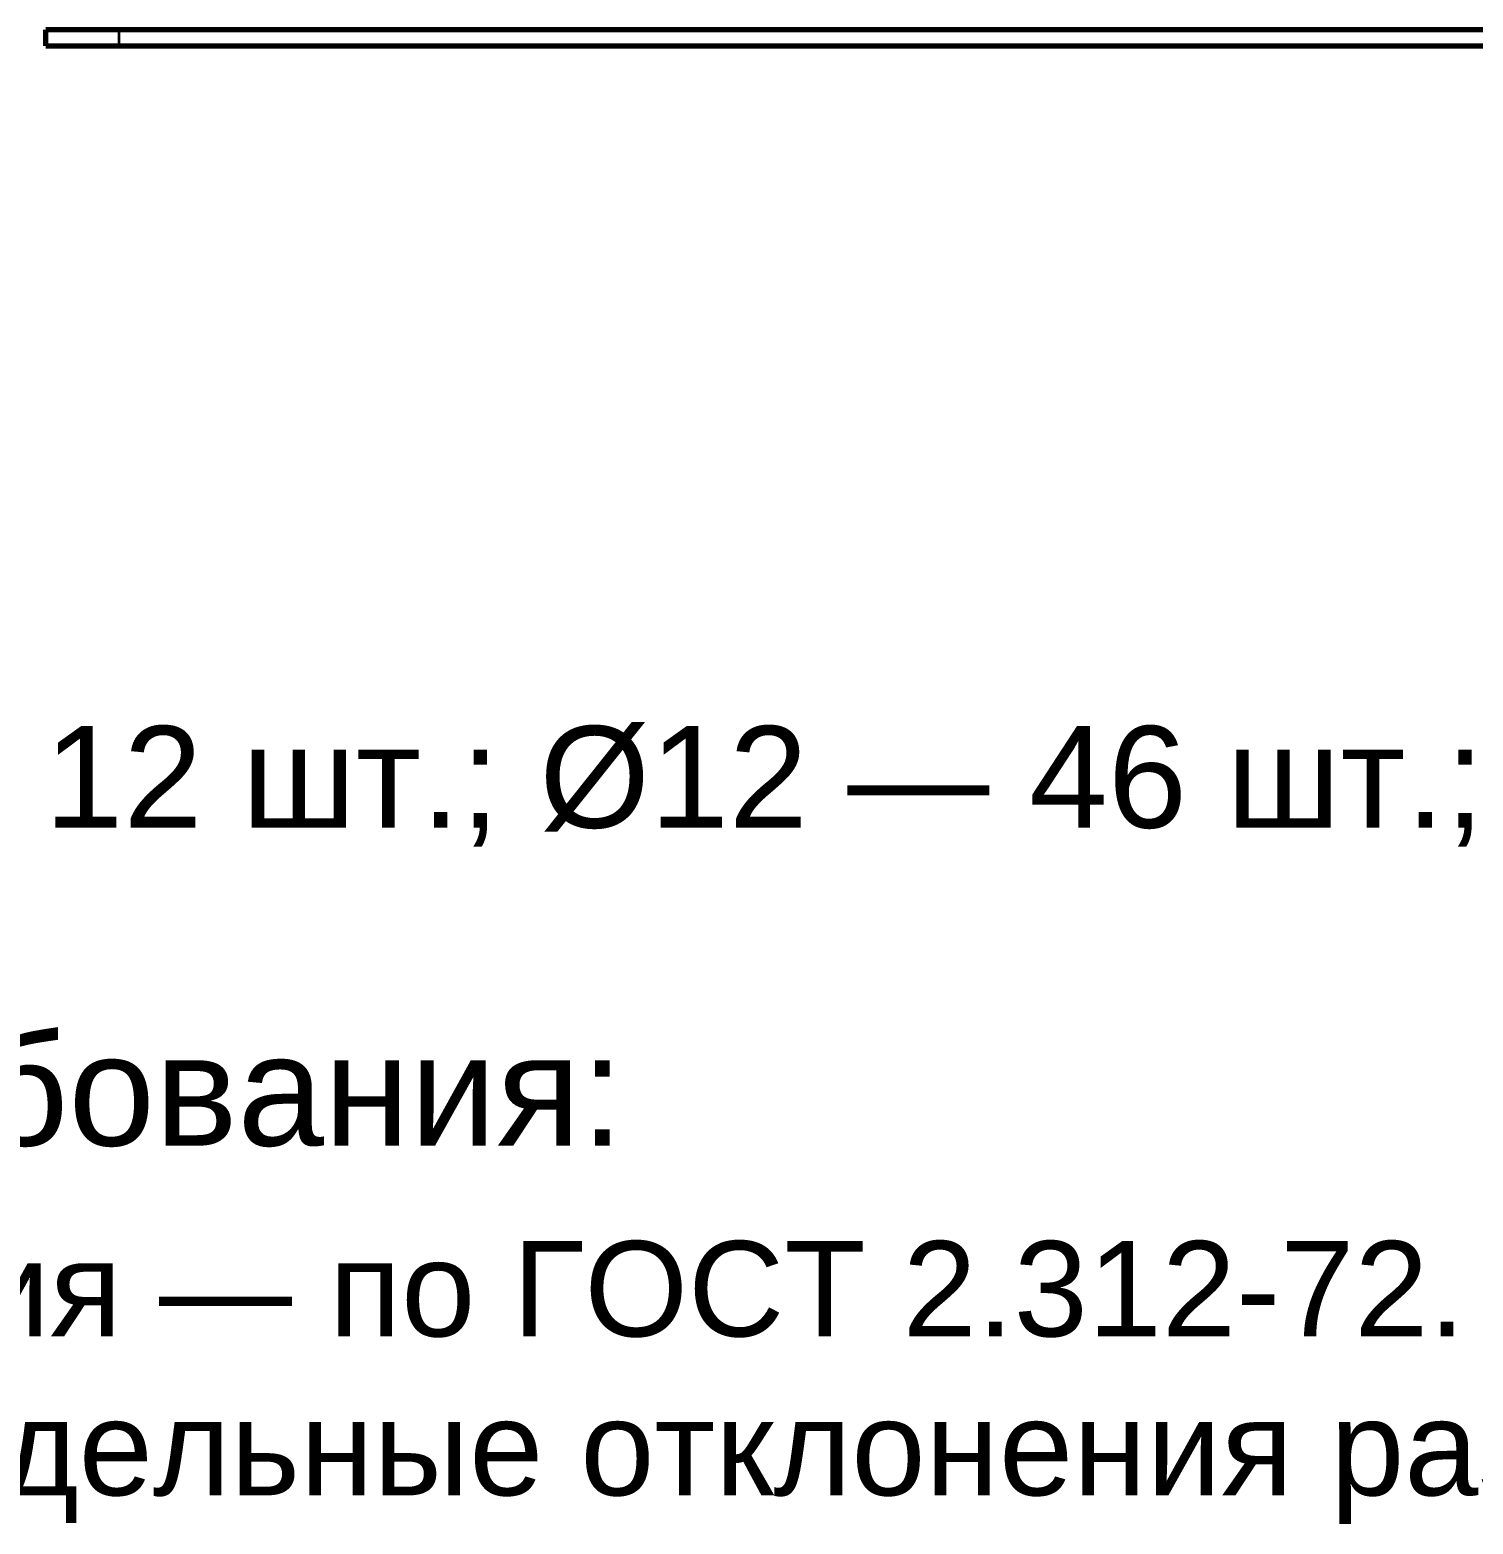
# Model space of a CAD drawing. Header units: millimetres. Extents: x 0 to 420, y 0 to 297.
# Drawn here: x 64.5 to 109.9, y 51.1 to 98.1 of the extents above; entities that cross this region are included whole.
import ezdxf

# ---------------------------------------------------------------- set-up
doc = ezdxf.new("R2010")
doc.units = ezdxf.units.MM
doc.linetypes.add('DASHED', pattern=[1.524, 1.27, -0.254])
doc.styles.add('GOST', font='Arial')

msp = doc.modelspace()

# ---------------------------------------------------------------- linework, layer by layer
at = {"color": 1, "lineweight": 70}
for p, q in [((65, 97.6), (65, 98.1)), ((365.094, 98.1), (65, 98.1)), ((65, 97.6), (365.094, 97.6))]:
    msp.add_line(p, q, dxfattribs=at)
at = {"color": 5, "linetype": 'DASHED', "lineweight": 35}
for p, q in [((139.747, 98.1), (65, 98.1)), ((65, 97.6), (65, 98.1)), ((67.3, 98.1), (67.3, 97.6)), ((67.3, 98.1), (67.315, 98.1)), ((67.315, 98.1), (67.3, 98.1)), ((67.315, 98.1), (67.359, 98.1)), ((67.359, 98.1), (67.315, 98.1)), ((67.359, 98.1), (67.431, 98.1)), ((67.431, 98.1), (67.359, 98.1)), ((67.431, 98.1), (67.526, 98.1)), ((67.526, 98.1), (67.431, 98.1)), ((67.526, 98.1), (67.64, 98.1)), ((67.64, 98.1), (67.526, 98.1)), ((67.64, 98.1), (67.766, 98.1)), ((67.766, 98.1), (67.64, 98.1)), ((67.766, 98.1), (67.9, 98.1)), ((67.9, 98.1), (67.766, 98.1)), ((67.9, 98.1), (68.034, 98.1)), ((68.034, 98.1), (67.9, 98.1)), ((68.034, 98.1), (68.16, 98.1)), ((68.16, 98.1), (68.034, 98.1)), ((68.16, 98.1), (68.274, 98.1)), ((68.274, 98.1), (68.16, 98.1)), ((68.274, 98.1), (68.369, 98.1)), ((68.369, 98.1), (68.274, 98.1)), ((68.369, 98.1), (68.441, 98.1)), ((68.441, 98.1), (68.369, 98.1)), ((68.441, 98.1), (68.485, 98.1)), ((68.485, 98.1), (68.441, 98.1)), ((68.485, 98.1), (68.5, 98.1)), ((68.5, 98.1), (68.485, 98.1)), ((74.996, 98.1), (74.989, 98.1)), ((74.989, 98.1), (74.991, 98.1)), ((74.991, 98.1), (74.995, 98.1)), ((74.995, 98.1), (75.003, 98.1)), ((75.016, 98.1), (74.996, 98.1)), ((75.003, 98.1), (75.015, 98.1)), ((75.015, 98.1), (75.029, 98.1)), ((75.049, 98.1), (75.016, 98.1)), ((75.029, 98.1), (75.046, 98.1)), ((75.046, 98.1), (75.067, 98.1)), ((75.095, 98.1), (75.049, 98.1)), ((75.067, 98.1), (75.09, 98.1)), ((75.09, 98.1), (75.116, 98.1)), ((75.152, 98.1), (75.095, 98.1)), ((75.116, 98.1), (75.144, 98.1)), ((75.144, 98.1), (75.175, 98.1)), ((75.218, 98.1), (75.152, 98.1)), ((75.175, 98.1), (75.208, 98.1)), ((75.208, 98.1), (75.243, 98.1)), ((75.293, 98.1), (75.218, 98.1)), ((75.243, 98.1), (75.28, 98.1)), ((75.28, 98.1), (76.309, 98.1)), ((75.375, 98.1), (75.293, 98.1)), ((75.462, 98.1), (75.375, 98.1)), ((75.552, 98.1), (75.462, 98.1)), ((75.642, 98.1), (75.552, 98.1)), ((75.731, 98.1), (75.642, 98.1)), ((75.817, 98.1), (75.731, 98.1)), ((75.898, 98.1), (75.817, 98.1)), ((76.927, 98.1), (75.898, 98.1)), ((76.309, 98.1), (76.389, 98.1)), ((76.389, 98.1), (76.475, 98.1)), ((76.475, 98.1), (76.565, 98.1)), ((76.565, 98.1), (76.655, 98.1)), ((76.655, 98.1), (76.744, 98.1)), ((76.744, 98.1), (76.831, 98.1)), ((76.831, 98.1), (76.913, 98.1)), ((76.913, 98.1), (76.988, 98.1)), ((76.964, 98.1), (76.927, 98.1)), ((76.999, 98.1), (76.964, 98.1)), ((76.988, 98.1), (77.055, 98.1)), ((77.032, 98.1), (76.999, 98.1)), ((77.062, 98.1), (77.032, 98.1)), ((77.055, 98.1), (77.112, 98.1)), ((77.091, 98.1), (77.062, 98.1)), ((77.117, 98.1), (77.091, 98.1)), ((77.112, 98.1), (77.157, 98.1)), ((77.14, 98.1), (77.117, 98.1)), ((77.16, 98.1), (77.14, 98.1)), ((77.157, 98.1), (77.19, 98.1)), ((77.177, 98.1), (77.16, 98.1)), ((77.192, 98.1), (77.177, 98.1)), ((77.19, 98.1), (77.211, 98.1)), ((77.203, 98.1), (77.192, 98.1)), ((77.211, 98.1), (77.203, 98.1)), ((77.211, 98.1), (77.218, 98.1)), ((77.216, 98.1), (77.211, 98.1)), ((77.218, 98.1), (77.216, 98.1)), ((81.691, 98.1), (81.684, 98.1)), ((81.684, 98.1), (81.686, 98.1)), ((81.686, 98.1), (81.691, 98.1)), ((81.712, 98.1), (81.691, 98.1)), ((81.691, 98.1), (81.699, 98.1)), ((81.699, 98.1), (81.71, 98.1)), ((81.71, 98.1), (81.725, 98.1)), ((81.745, 98.1), (81.712, 98.1)), ((81.725, 98.1), (81.742, 98.1)), ((81.742, 98.1), (81.762, 98.1)), ((81.79, 98.1), (81.745, 98.1)), ((81.762, 98.1), (81.785, 98.1)), ((81.785, 98.1), (81.811, 98.1)), ((81.847, 98.1), (81.79, 98.1)), ((81.811, 98.1), (81.84, 98.1)), ((81.84, 98.1), (81.87, 98.1)), ((81.914, 98.1), (81.847, 98.1)), ((81.87, 98.1), (81.903, 98.1)), ((81.903, 98.1), (81.938, 98.1)), ((81.989, 98.1), (81.914, 98.1)), ((81.938, 98.1), (81.975, 98.1)), ((81.975, 98.1), (83.004, 98.1)), ((82.071, 98.1), (81.989, 98.1)), ((82.157, 98.1), (82.071, 98.1)), ((82.247, 98.1), (82.157, 98.1)), ((82.337, 98.1), (82.247, 98.1)), ((82.427, 98.1), (82.337, 98.1)), ((82.513, 98.1), (82.427, 98.1)), ((82.593, 98.1), (82.513, 98.1)), ((83.622, 98.1), (82.593, 98.1)), ((83.004, 98.1), (83.085, 98.1)), ((83.085, 98.1), (83.171, 98.1)), ((83.171, 98.1), (83.26, 98.1)), ((83.26, 98.1), (83.35, 98.1)), ((83.35, 98.1), (83.44, 98.1)), ((83.44, 98.1), (83.527, 98.1)), ((83.527, 98.1), (83.608, 98.1)), ((83.608, 98.1), (83.684, 98.1)), ((83.659, 98.1), (83.622, 98.1)), ((83.694, 98.1), (83.659, 98.1)), ((83.684, 98.1), (83.75, 98.1)), ((83.727, 98.1), (83.694, 98.1)), ((83.758, 98.1), (83.727, 98.1)), ((83.75, 98.1), (83.807, 98.1)), ((83.786, 98.1), (83.758, 98.1)), ((83.812, 98.1), (83.786, 98.1)), ((83.807, 98.1), (83.853, 98.1)), ((83.835, 98.1), (83.812, 98.1)), ((83.856, 98.1), (83.835, 98.1)), ((83.853, 98.1), (83.886, 98.1)), ((83.873, 98.1), (83.856, 98.1)), ((83.887, 98.1), (83.873, 98.1)), ((83.886, 98.1), (83.906, 98.1)), ((83.898, 98.1), (83.887, 98.1)), ((83.907, 98.1), (83.898, 98.1)), ((83.906, 98.1), (83.913, 98.1)), ((83.911, 98.1), (83.907, 98.1)), ((83.913, 98.1), (83.911, 98.1)), ((88.387, 98.1), (88.38, 98.1)), ((88.38, 98.1), (88.382, 98.1)), ((88.382, 98.1), (88.386, 98.1)), ((88.386, 98.1), (88.394, 98.1)), ((88.407, 98.1), (88.387, 98.1)), ((88.394, 98.1), (88.406, 98.1)), ((88.406, 98.1), (88.42, 98.1)), ((88.44, 98.1), (88.407, 98.1)), ((88.42, 98.1), (88.437, 98.1)), ((88.437, 98.1), (88.458, 98.1)), ((88.486, 98.1), (88.44, 98.1)), ((88.458, 98.1), (88.481, 98.1)), ((88.481, 98.1), (88.507, 98.1)), ((88.543, 98.1), (88.486, 98.1)), ((88.507, 98.1), (88.535, 98.1)), ((88.535, 98.1), (88.566, 98.1)), ((88.609, 98.1), (88.543, 98.1)), ((88.566, 98.1), (88.599, 98.1)), ((88.599, 98.1), (88.634, 98.1)), ((88.684, 98.1), (88.609, 98.1)), ((88.634, 98.1), (88.671, 98.1)), ((88.671, 98.1), (89.7, 98.1)), ((88.766, 98.1), (88.684, 98.1)), ((88.853, 98.1), (88.766, 98.1)), ((88.943, 98.1), (88.853, 98.1)), ((89.033, 98.1), (88.943, 98.1)), ((89.122, 98.1), (89.033, 98.1)), ((89.208, 98.1), (89.122, 98.1)), ((89.289, 98.1), (89.208, 98.1)), ((90.318, 98.1), (89.289, 98.1)), ((89.7, 98.1), (89.78, 98.1)), ((89.78, 98.1), (89.866, 98.1)), ((89.866, 98.1), (89.955, 98.1)), ((89.955, 98.1), (90.046, 98.1)), ((90.046, 98.1), (90.135, 98.1)), ((90.135, 98.1), (90.222, 98.1)), ((90.222, 98.1), (90.304, 98.1)), ((90.304, 98.1), (90.379, 98.1)), ((90.355, 98.1), (90.318, 98.1)), ((90.39, 98.1), (90.355, 98.1)), ((90.379, 98.1), (90.446, 98.1)), ((90.423, 98.1), (90.39, 98.1)), ((90.453, 98.1), (90.423, 98.1)), ((90.446, 98.1), (90.503, 98.1)), ((90.482, 98.1), (90.453, 98.1)), ((90.508, 98.1), (90.482, 98.1)), ((90.503, 98.1), (90.548, 98.1)), ((90.531, 98.1), (90.508, 98.1)), ((90.551, 98.1), (90.531, 98.1)), ((90.548, 98.1), (90.581, 98.1)), ((90.568, 98.1), (90.551, 98.1)), ((90.583, 98.1), (90.568, 98.1)), ((90.581, 98.1), (90.602, 98.1)), ((90.594, 98.1), (90.583, 98.1)), ((90.602, 98.1), (90.594, 98.1)), ((90.602, 98.1), (90.609, 98.1)), ((90.607, 98.1), (90.602, 98.1)), ((90.609, 98.1), (90.607, 98.1)), ((95.082, 98.1), (95.075, 98.1)), ((95.075, 98.1), (95.077, 98.1)), ((95.077, 98.1), (95.082, 98.1)), ((95.103, 98.1), (95.082, 98.1)), ((95.082, 98.1), (95.09, 98.1)), ((95.09, 98.1), (95.101, 98.1)), ((95.101, 98.1), (95.116, 98.1)), ((95.136, 98.1), (95.103, 98.1)), ((95.116, 98.1), (95.133, 98.1)), ((95.133, 98.1), (95.153, 98.1)), ((95.181, 98.1), (95.136, 98.1)), ((95.153, 98.1), (95.176, 98.1)), ((95.176, 98.1), (95.202, 98.1)), ((95.238, 98.1), (95.181, 98.1)), ((95.202, 98.1), (95.231, 98.1)), ((95.231, 98.1), (95.261, 98.1)), ((95.305, 98.1), (95.238, 98.1)), ((95.261, 98.1), (95.294, 98.1)), ((95.294, 98.1), (95.329, 98.1)), ((95.38, 98.1), (95.305, 98.1)), ((95.329, 98.1), (95.366, 98.1)), ((95.366, 98.1), (96.395, 98.1)), ((95.462, 98.1), (95.38, 98.1)), ((95.548, 98.1), (95.462, 98.1)), ((95.638, 98.1), (95.548, 98.1)), ((95.728, 98.1), (95.638, 98.1)), ((95.818, 98.1), (95.728, 98.1)), ((95.904, 98.1), (95.818, 98.1)), ((95.984, 98.1), (95.904, 98.1)), ((97.013, 98.1), (95.984, 98.1)), ((96.395, 98.1), (96.476, 98.1)), ((96.476, 98.1), (96.562, 98.1)), ((96.562, 98.1), (96.651, 98.1)), ((96.651, 98.1), (96.741, 98.1)), ((96.741, 98.1), (96.831, 98.1)), ((96.831, 98.1), (96.918, 98.1)), ((96.918, 98.1), (96.999, 98.1)), ((96.999, 98.1), (97.075, 98.1)), ((97.05, 98.1), (97.013, 98.1)), ((97.085, 98.1), (97.05, 98.1)), ((97.075, 98.1), (97.141, 98.1)), ((97.118, 98.1), (97.085, 98.1)), ((97.149, 98.1), (97.118, 98.1)), ((97.141, 98.1), (97.198, 98.1)), ((97.177, 98.1), (97.149, 98.1)), ((97.203, 98.1), (97.177, 98.1)), ((97.198, 98.1), (97.244, 98.1)), ((97.226, 98.1), (97.203, 98.1)), ((97.247, 98.1), (97.226, 98.1)), ((97.244, 98.1), (97.277, 98.1)), ((97.264, 98.1), (97.247, 98.1)), ((97.278, 98.1), (97.264, 98.1)), ((97.277, 98.1), (97.297, 98.1)), ((97.289, 98.1), (97.278, 98.1)), ((97.298, 98.1), (97.289, 98.1)), ((97.297, 98.1), (97.304, 98.1)), ((97.302, 98.1), (97.298, 98.1)), ((97.304, 98.1), (97.302, 98.1)), ((103.838, 98.1), (103.831, 98.1)), ((103.831, 98.1), (103.833, 98.1)), ((103.833, 98.1), (103.838, 98.1)), ((103.858, 98.1), (103.838, 98.1)), ((103.838, 98.1), (103.846, 98.1)), ((103.846, 98.1), (103.857, 98.1)), ((103.857, 98.1), (103.871, 98.1)), ((103.891, 98.1), (103.858, 98.1)), ((103.871, 98.1), (103.889, 98.1)), ((103.889, 98.1), (103.909, 98.1)), ((103.937, 98.1), (103.891, 98.1)), ((103.909, 98.1), (103.932, 98.1)), ((103.932, 98.1), (103.958, 98.1)), ((103.994, 98.1), (103.937, 98.1)), ((103.958, 98.1), (103.986, 98.1)), ((103.986, 98.1), (104.017, 98.1)), ((104.061, 98.1), (103.994, 98.1)), ((104.017, 98.1), (104.05, 98.1)), ((104.05, 98.1), (104.085, 98.1)), ((104.136, 98.1), (104.061, 98.1)), ((104.085, 98.1), (104.122, 98.1)), ((104.122, 98.1), (105.151, 98.1)), ((104.217, 98.1), (104.136, 98.1)), ((104.304, 98.1), (104.217, 98.1)), ((104.394, 98.1), (104.304, 98.1)), ((104.484, 98.1), (104.394, 98.1)), ((104.573, 98.1), (104.484, 98.1)), ((104.659, 98.1), (104.573, 98.1)), ((104.74, 98.1), (104.659, 98.1)), ((105.769, 98.1), (104.74, 98.1)), ((105.151, 98.1), (105.231, 98.1)), ((105.231, 98.1), (105.317, 98.1)), ((105.317, 98.1), (105.407, 98.1)), ((105.407, 98.1), (105.497, 98.1)), ((105.497, 98.1), (105.587, 98.1)), ((105.587, 98.1), (105.673, 98.1)), ((105.673, 98.1), (105.755, 98.1)), ((105.755, 98.1), (105.83, 98.1)), ((105.806, 98.1), (105.769, 98.1)), ((105.841, 98.1), (105.806, 98.1)), ((105.83, 98.1), (105.897, 98.1)), ((105.874, 98.1), (105.841, 98.1)), ((105.905, 98.1), (105.874, 98.1)), ((105.897, 98.1), (105.954, 98.1)), ((105.933, 98.1), (105.905, 98.1)), ((105.959, 98.1), (105.933, 98.1)), ((105.954, 98.1), (105.999, 98.1)), ((105.982, 98.1), (105.959, 98.1)), ((106.002, 98.1), (105.982, 98.1)), ((105.999, 98.1), (106.033, 98.1)), ((106.02, 98.1), (106.002, 98.1)), ((106.034, 98.1), (106.02, 98.1)), ((106.033, 98.1), (106.053, 98.1)), ((106.045, 98.1), (106.034, 98.1)), ((106.053, 98.1), (106.045, 98.1)), ((106.053, 98.1), (106.06, 98.1)), ((106.058, 98.1), (106.053, 98.1)), ((106.06, 98.1), (106.058, 98.1)), ((139.747, 97.6), (65, 97.6)), ((67.3, 97.6), (67.315, 97.6)), ((67.315, 97.6), (67.3, 97.6)), ((67.315, 97.6), (67.359, 97.6)), ((67.359, 97.6), (67.315, 97.6)), ((67.359, 97.6), (67.431, 97.6)), ((67.431, 97.6), (67.359, 97.6)), ((67.431, 97.6), (67.526, 97.6)), ((67.526, 97.6), (67.431, 97.6)), ((67.526, 97.6), (67.64, 97.6)), ((67.64, 97.6), (67.526, 97.6)), ((67.64, 97.6), (67.766, 97.6)), ((67.766, 97.6), (67.64, 97.6)), ((67.766, 97.6), (67.9, 97.6)), ((67.9, 97.6), (67.766, 97.6)), ((67.9, 97.6), (68.034, 97.6)), ((68.034, 97.6), (67.9, 97.6)), ((68.034, 97.6), (68.16, 97.6)), ((68.16, 97.6), (68.034, 97.6)), ((68.16, 97.6), (68.274, 97.6)), ((68.274, 97.6), (68.16, 97.6)), ((68.274, 97.6), (68.369, 97.6)), ((68.369, 97.6), (68.274, 97.6)), ((68.369, 97.6), (68.441, 97.6)), ((68.441, 97.6), (68.369, 97.6)), ((68.441, 97.6), (68.485, 97.6)), ((68.485, 97.6), (68.441, 97.6)), ((68.485, 97.6), (68.5, 97.6)), ((68.5, 97.6), (68.485, 97.6)), ((74.991, 97.6), (74.989, 97.6)), ((74.989, 97.6), (74.996, 97.6)), ((74.995, 97.6), (74.991, 97.6)), ((75.003, 97.6), (74.995, 97.6)), ((74.996, 97.6), (75.016, 97.6)), ((75.015, 97.6), (75.003, 97.6)), ((75.029, 97.6), (75.015, 97.6)), ((75.016, 97.6), (75.049, 97.6)), ((75.046, 97.6), (75.029, 97.6)), ((75.067, 97.6), (75.046, 97.6)), ((75.049, 97.6), (75.095, 97.6)), ((75.09, 97.6), (75.067, 97.6)), ((75.116, 97.6), (75.09, 97.6)), ((75.095, 97.6), (75.152, 97.6)), ((75.144, 97.6), (75.116, 97.6)), ((75.175, 97.6), (75.144, 97.6)), ((75.152, 97.6), (75.218, 97.6)), ((75.208, 97.6), (75.175, 97.6)), ((75.243, 97.6), (75.208, 97.6)), ((75.218, 97.6), (75.293, 97.6)), ((75.28, 97.6), (75.243, 97.6)), ((76.309, 97.6), (75.28, 97.6)), ((75.293, 97.6), (75.375, 97.6)), ((75.375, 97.6), (75.462, 97.6)), ((75.462, 97.6), (75.552, 97.6)), ((75.552, 97.6), (75.642, 97.6)), ((75.642, 97.6), (75.731, 97.6)), ((75.731, 97.6), (75.817, 97.6)), ((75.817, 97.6), (75.898, 97.6)), ((75.898, 97.6), (76.927, 97.6)), ((76.389, 97.6), (76.309, 97.6)), ((76.475, 97.6), (76.389, 97.6)), ((76.565, 97.6), (76.475, 97.6)), ((76.655, 97.6), (76.565, 97.6)), ((76.744, 97.6), (76.655, 97.6)), ((76.831, 97.6), (76.744, 97.6)), ((76.913, 97.6), (76.831, 97.6)), ((76.988, 97.6), (76.913, 97.6)), ((76.927, 97.6), (76.964, 97.6)), ((76.964, 97.6), (76.999, 97.6)), ((77.055, 97.6), (76.988, 97.6)), ((76.999, 97.6), (77.032, 97.6)), ((77.032, 97.6), (77.062, 97.6)), ((77.112, 97.6), (77.055, 97.6)), ((77.062, 97.6), (77.091, 97.6)), ((77.091, 97.6), (77.117, 97.6)), ((77.157, 97.6), (77.112, 97.6)), ((77.117, 97.6), (77.14, 97.6)), ((77.14, 97.6), (77.16, 97.6)), ((77.19, 97.6), (77.157, 97.6)), ((77.16, 97.6), (77.177, 97.6)), ((77.177, 97.6), (77.192, 97.6)), ((77.211, 97.6), (77.19, 97.6)), ((77.192, 97.6), (77.203, 97.6)), ((77.203, 97.6), (77.211, 97.6)), ((77.211, 97.6), (77.216, 97.6)), ((77.218, 97.6), (77.211, 97.6)), ((77.216, 97.6), (77.218, 97.6)), ((81.686, 97.6), (81.684, 97.6)), ((81.684, 97.6), (81.691, 97.6)), ((81.691, 97.6), (81.686, 97.6)), ((81.699, 97.6), (81.691, 97.6)), ((81.691, 97.6), (81.712, 97.6)), ((81.71, 97.6), (81.699, 97.6)), ((81.725, 97.6), (81.71, 97.6)), ((81.712, 97.6), (81.745, 97.6)), ((81.742, 97.6), (81.725, 97.6)), ((81.762, 97.6), (81.742, 97.6)), ((81.745, 97.6), (81.79, 97.6)), ((81.785, 97.6), (81.762, 97.6)), ((81.811, 97.6), (81.785, 97.6)), ((81.79, 97.6), (81.847, 97.6)), ((81.84, 97.6), (81.811, 97.6)), ((81.87, 97.6), (81.84, 97.6)), ((81.847, 97.6), (81.914, 97.6)), ((81.903, 97.6), (81.87, 97.6)), ((81.938, 97.6), (81.903, 97.6)), ((81.914, 97.6), (81.989, 97.6)), ((81.975, 97.6), (81.938, 97.6)), ((83.004, 97.6), (81.975, 97.6)), ((81.989, 97.6), (82.071, 97.6)), ((82.071, 97.6), (82.157, 97.6)), ((82.157, 97.6), (82.247, 97.6)), ((82.247, 97.6), (82.337, 97.6)), ((82.337, 97.6), (82.427, 97.6)), ((82.427, 97.6), (82.513, 97.6)), ((82.513, 97.6), (82.593, 97.6)), ((82.593, 97.6), (83.622, 97.6)), ((83.085, 97.6), (83.004, 97.6)), ((83.171, 97.6), (83.085, 97.6)), ((83.26, 97.6), (83.171, 97.6)), ((83.35, 97.6), (83.26, 97.6)), ((83.44, 97.6), (83.35, 97.6)), ((83.527, 97.6), (83.44, 97.6)), ((83.608, 97.6), (83.527, 97.6)), ((83.684, 97.6), (83.608, 97.6)), ((83.622, 97.6), (83.659, 97.6)), ((83.659, 97.6), (83.694, 97.6)), ((83.75, 97.6), (83.684, 97.6)), ((83.694, 97.6), (83.727, 97.6)), ((83.727, 97.6), (83.758, 97.6)), ((83.807, 97.6), (83.75, 97.6)), ((83.758, 97.6), (83.786, 97.6)), ((83.786, 97.6), (83.812, 97.6)), ((83.853, 97.6), (83.807, 97.6)), ((83.812, 97.6), (83.835, 97.6)), ((83.835, 97.6), (83.856, 97.6)), ((83.886, 97.6), (83.853, 97.6)), ((83.856, 97.6), (83.873, 97.6)), ((83.873, 97.6), (83.887, 97.6)), ((83.906, 97.6), (83.886, 97.6)), ((83.887, 97.6), (83.898, 97.6)), ((83.898, 97.6), (83.907, 97.6)), ((83.913, 97.6), (83.906, 97.6)), ((83.907, 97.6), (83.911, 97.6)), ((83.911, 97.6), (83.913, 97.6)), ((88.382, 97.6), (88.38, 97.6)), ((88.38, 97.6), (88.387, 97.6)), ((88.386, 97.6), (88.382, 97.6)), ((88.394, 97.6), (88.386, 97.6)), ((88.387, 97.6), (88.407, 97.6)), ((88.406, 97.6), (88.394, 97.6)), ((88.42, 97.6), (88.406, 97.6)), ((88.407, 97.6), (88.44, 97.6)), ((88.437, 97.6), (88.42, 97.6)), ((88.458, 97.6), (88.437, 97.6)), ((88.44, 97.6), (88.486, 97.6)), ((88.481, 97.6), (88.458, 97.6)), ((88.507, 97.6), (88.481, 97.6)), ((88.486, 97.6), (88.543, 97.6)), ((88.535, 97.6), (88.507, 97.6)), ((88.566, 97.6), (88.535, 97.6)), ((88.543, 97.6), (88.609, 97.6)), ((88.599, 97.6), (88.566, 97.6)), ((88.634, 97.6), (88.599, 97.6)), ((88.609, 97.6), (88.684, 97.6)), ((88.671, 97.6), (88.634, 97.6)), ((89.7, 97.6), (88.671, 97.6)), ((88.684, 97.6), (88.766, 97.6)), ((88.766, 97.6), (88.853, 97.6)), ((88.853, 97.6), (88.943, 97.6)), ((88.943, 97.6), (89.033, 97.6)), ((89.033, 97.6), (89.122, 97.6)), ((89.122, 97.6), (89.208, 97.6)), ((89.208, 97.6), (89.289, 97.6)), ((89.289, 97.6), (90.318, 97.6)), ((89.78, 97.6), (89.7, 97.6)), ((89.866, 97.6), (89.78, 97.6)), ((89.955, 97.6), (89.866, 97.6)), ((90.046, 97.6), (89.955, 97.6)), ((90.135, 97.6), (90.046, 97.6)), ((90.222, 97.6), (90.135, 97.6)), ((90.304, 97.6), (90.222, 97.6)), ((90.379, 97.6), (90.304, 97.6)), ((90.318, 97.6), (90.355, 97.6)), ((90.355, 97.6), (90.39, 97.6)), ((90.446, 97.6), (90.379, 97.6)), ((90.39, 97.6), (90.423, 97.6)), ((90.423, 97.6), (90.453, 97.6)), ((90.503, 97.6), (90.446, 97.6)), ((90.453, 97.6), (90.482, 97.6)), ((90.482, 97.6), (90.508, 97.6)), ((90.548, 97.6), (90.503, 97.6)), ((90.508, 97.6), (90.531, 97.6)), ((90.531, 97.6), (90.551, 97.6)), ((90.581, 97.6), (90.548, 97.6)), ((90.551, 97.6), (90.568, 97.6)), ((90.568, 97.6), (90.583, 97.6)), ((90.602, 97.6), (90.581, 97.6)), ((90.583, 97.6), (90.594, 97.6)), ((90.594, 97.6), (90.602, 97.6)), ((90.602, 97.6), (90.607, 97.6)), ((90.609, 97.6), (90.602, 97.6)), ((90.607, 97.6), (90.609, 97.6)), ((95.077, 97.6), (95.075, 97.6)), ((95.075, 97.6), (95.082, 97.6)), ((95.082, 97.6), (95.077, 97.6)), ((95.09, 97.6), (95.082, 97.6)), ((95.082, 97.6), (95.103, 97.6)), ((95.101, 97.6), (95.09, 97.6)), ((95.116, 97.6), (95.101, 97.6)), ((95.103, 97.6), (95.136, 97.6)), ((95.133, 97.6), (95.116, 97.6)), ((95.153, 97.6), (95.133, 97.6)), ((95.136, 97.6), (95.181, 97.6)), ((95.176, 97.6), (95.153, 97.6)), ((95.202, 97.6), (95.176, 97.6)), ((95.181, 97.6), (95.238, 97.6)), ((95.231, 97.6), (95.202, 97.6)), ((95.261, 97.6), (95.231, 97.6)), ((95.238, 97.6), (95.305, 97.6)), ((95.294, 97.6), (95.261, 97.6)), ((95.329, 97.6), (95.294, 97.6)), ((95.305, 97.6), (95.38, 97.6)), ((95.366, 97.6), (95.329, 97.6)), ((96.395, 97.6), (95.366, 97.6)), ((95.38, 97.6), (95.462, 97.6)), ((95.462, 97.6), (95.548, 97.6)), ((95.548, 97.6), (95.638, 97.6)), ((95.638, 97.6), (95.728, 97.6)), ((95.728, 97.6), (95.818, 97.6)), ((95.818, 97.6), (95.904, 97.6)), ((95.904, 97.6), (95.984, 97.6)), ((95.984, 97.6), (97.013, 97.6)), ((96.476, 97.6), (96.395, 97.6)), ((96.562, 97.6), (96.476, 97.6)), ((96.651, 97.6), (96.562, 97.6)), ((96.741, 97.6), (96.651, 97.6)), ((96.831, 97.6), (96.741, 97.6)), ((96.918, 97.6), (96.831, 97.6)), ((96.999, 97.6), (96.918, 97.6)), ((97.075, 97.6), (96.999, 97.6)), ((97.013, 97.6), (97.05, 97.6)), ((97.05, 97.6), (97.085, 97.6)), ((97.141, 97.6), (97.075, 97.6)), ((97.085, 97.6), (97.118, 97.6)), ((97.118, 97.6), (97.149, 97.6)), ((97.198, 97.6), (97.141, 97.6)), ((97.149, 97.6), (97.177, 97.6)), ((97.177, 97.6), (97.203, 97.6)), ((97.244, 97.6), (97.198, 97.6)), ((97.203, 97.6), (97.226, 97.6)), ((97.226, 97.6), (97.247, 97.6)), ((97.277, 97.6), (97.244, 97.6)), ((97.247, 97.6), (97.264, 97.6)), ((97.264, 97.6), (97.278, 97.6)), ((97.297, 97.6), (97.277, 97.6)), ((97.278, 97.6), (97.289, 97.6)), ((97.289, 97.6), (97.298, 97.6)), ((97.304, 97.6), (97.297, 97.6)), ((97.298, 97.6), (97.302, 97.6)), ((97.302, 97.6), (97.304, 97.6)), ((103.833, 97.6), (103.831, 97.6)), ((103.831, 97.6), (103.838, 97.6)), ((103.838, 97.6), (103.833, 97.6)), ((103.846, 97.6), (103.838, 97.6)), ((103.838, 97.6), (103.858, 97.6)), ((103.857, 97.6), (103.846, 97.6)), ((103.871, 97.6), (103.857, 97.6)), ((103.858, 97.6), (103.891, 97.6)), ((103.889, 97.6), (103.871, 97.6)), ((103.909, 97.6), (103.889, 97.6)), ((103.891, 97.6), (103.937, 97.6)), ((103.932, 97.6), (103.909, 97.6)), ((103.958, 97.6), (103.932, 97.6)), ((103.937, 97.6), (103.994, 97.6)), ((103.986, 97.6), (103.958, 97.6)), ((104.017, 97.6), (103.986, 97.6)), ((103.994, 97.6), (104.061, 97.6)), ((104.05, 97.6), (104.017, 97.6)), ((104.085, 97.6), (104.05, 97.6)), ((104.061, 97.6), (104.136, 97.6)), ((104.122, 97.6), (104.085, 97.6)), ((105.151, 97.6), (104.122, 97.6)), ((104.136, 97.6), (104.217, 97.6)), ((104.217, 97.6), (104.304, 97.6)), ((104.304, 97.6), (104.394, 97.6)), ((104.394, 97.6), (104.484, 97.6)), ((104.484, 97.6), (104.573, 97.6)), ((104.573, 97.6), (104.659, 97.6)), ((104.659, 97.6), (104.74, 97.6)), ((104.74, 97.6), (105.769, 97.6)), ((105.231, 97.6), (105.151, 97.6)), ((105.317, 97.6), (105.231, 97.6)), ((105.407, 97.6), (105.317, 97.6)), ((105.497, 97.6), (105.407, 97.6)), ((105.587, 97.6), (105.497, 97.6)), ((105.673, 97.6), (105.587, 97.6)), ((105.755, 97.6), (105.673, 97.6)), ((105.83, 97.6), (105.755, 97.6)), ((105.769, 97.6), (105.806, 97.6)), ((105.806, 97.6), (105.841, 97.6)), ((105.897, 97.6), (105.83, 97.6)), ((105.841, 97.6), (105.874, 97.6)), ((105.874, 97.6), (105.905, 97.6)), ((105.954, 97.6), (105.897, 97.6)), ((105.905, 97.6), (105.933, 97.6)), ((105.933, 97.6), (105.959, 97.6)), ((105.999, 97.6), (105.954, 97.6)), ((105.959, 97.6), (105.982, 97.6)), ((105.982, 97.6), (106.002, 97.6)), ((106.033, 97.6), (105.999, 97.6)), ((106.002, 97.6), (106.02, 97.6)), ((106.02, 97.6), (106.034, 97.6)), ((106.053, 97.6), (106.033, 97.6)), ((106.034, 97.6), (106.045, 97.6)), ((106.045, 97.6), (106.053, 97.6)), ((106.053, 97.6), (106.058, 97.6)), ((106.06, 97.6), (106.053, 97.6)), ((106.058, 97.6), (106.06, 97.6))]:
    msp.add_line(p, q, dxfattribs=at)

# ---------------------------------------------------------------- texts
at = {"color": 6, "style": 'GOST'}
msp.add_text('Отверстия: Ø13 — 12 шт.; Ø12 — 46 шт.; Ø7 — 2 шт.', height=3.2, dxfattribs=at).set_placement((25, 73))
at = {"color": 3, "style": 'GOST'}
for s, height, p in [('Технические требования:', 3.5, (25, 63)), ('1. Общие требования — по ГОСТ 2.312-72.', 3, (25, 57)), ('2. Неуказанные предельные отклонения размеров — по ГОСТ 25058-2016.', 3, (25, 52))]:
    msp.add_text(s, height=height, dxfattribs=at).set_placement(p)

doc.saveas('drawing.dxf')
